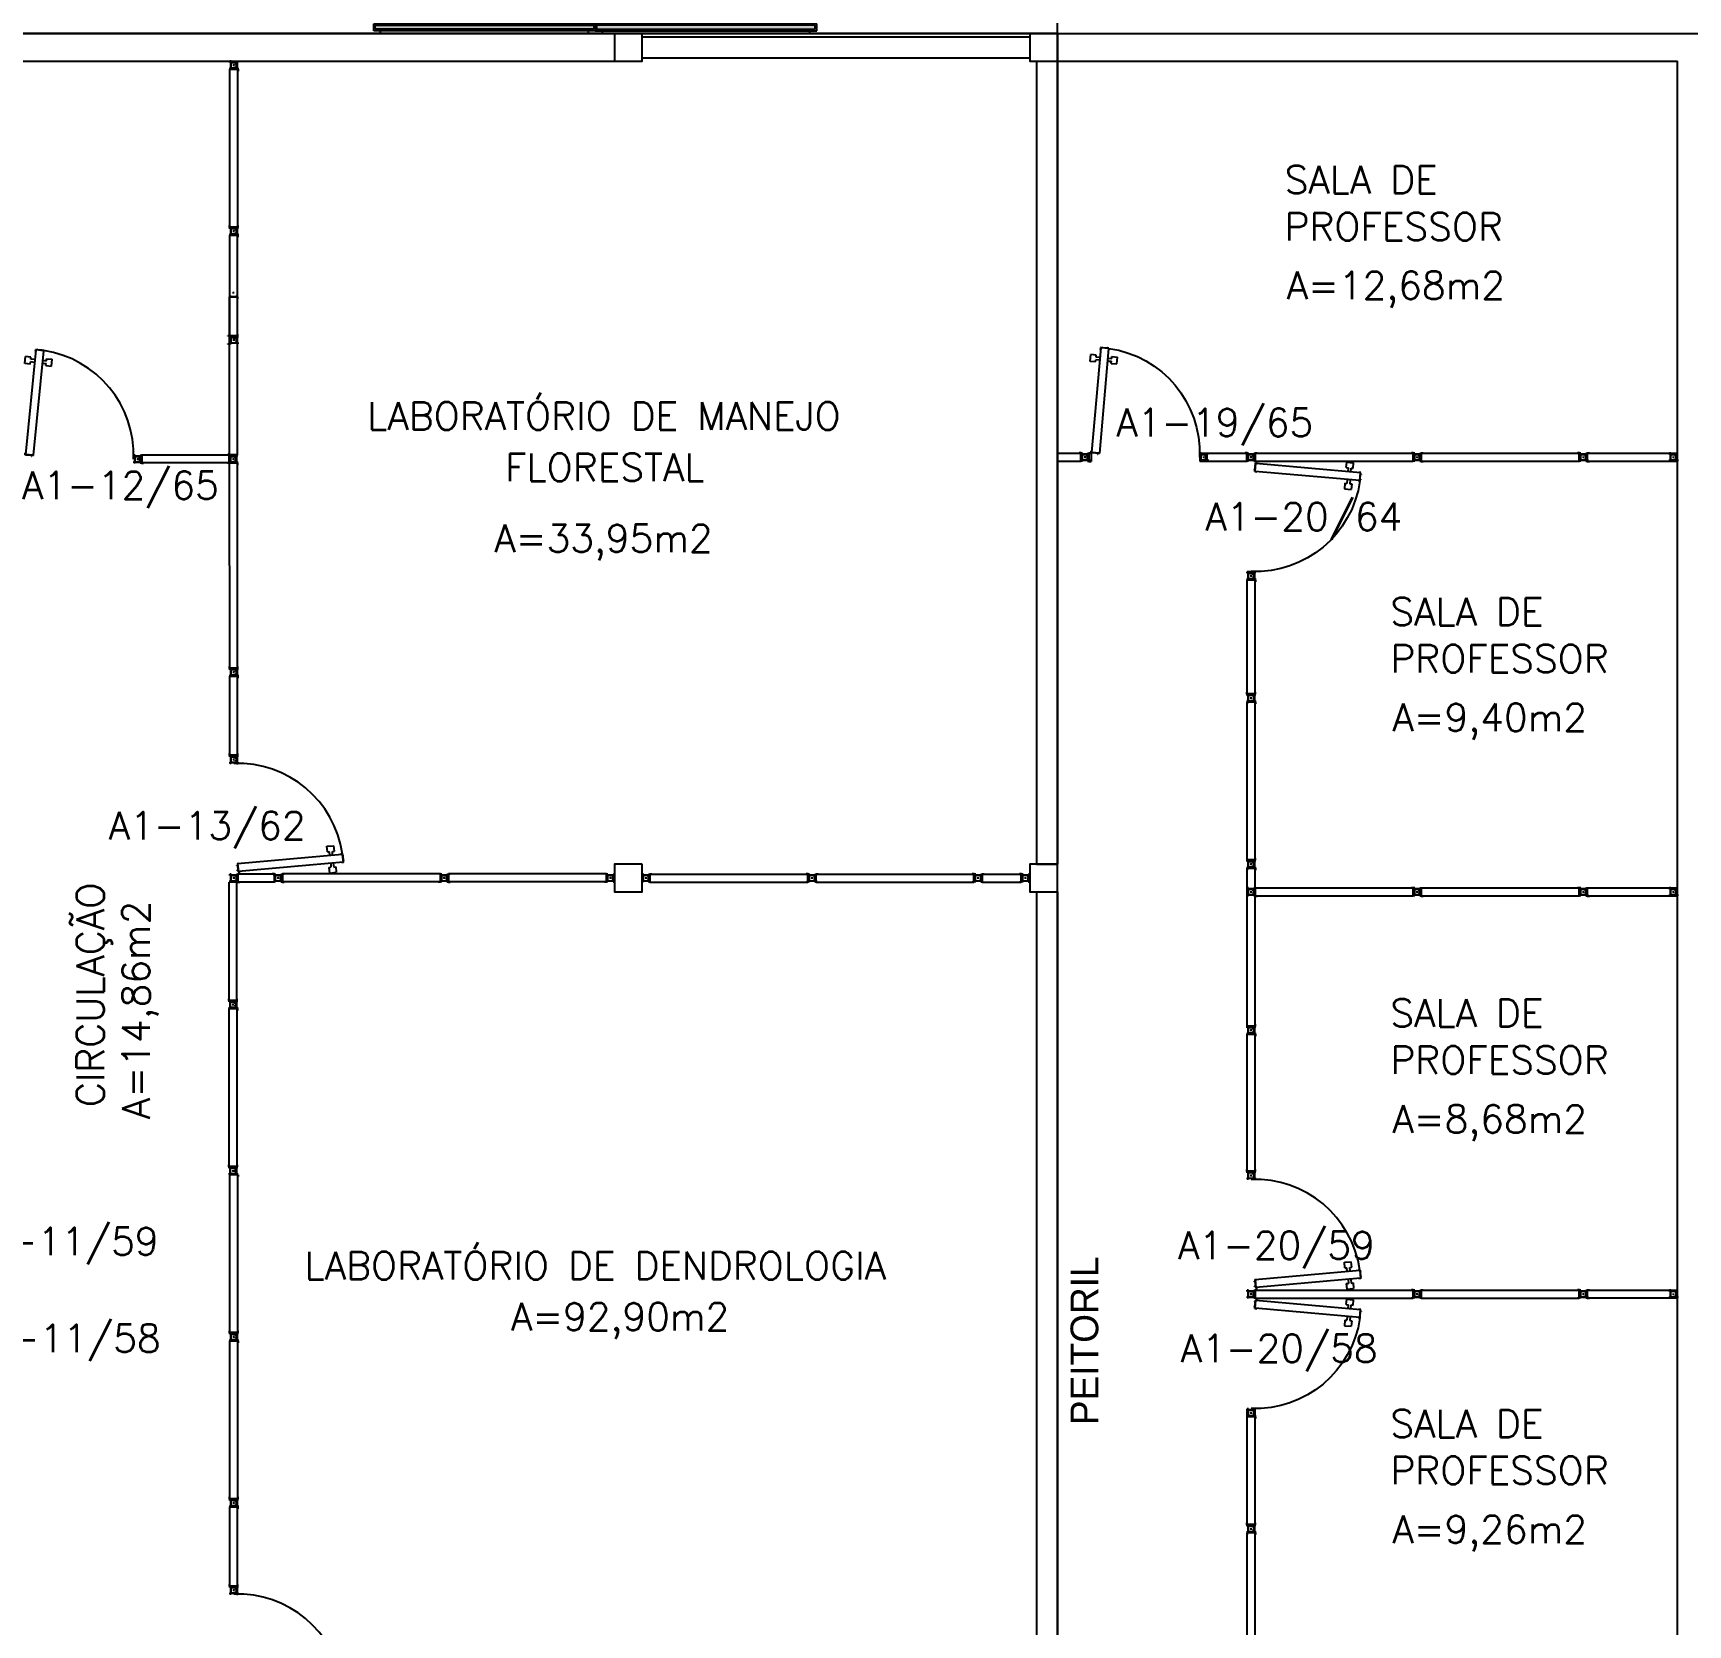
# Model space of a CAD drawing. Header units: centimetres. Extents: x -15 to 273, y 1 to 137.
# Drawn here: x -2.57 to 9.38, y 56.44 to 67.94 of the extents above; entities that cross this region are included whole.
import ezdxf

# ---------------------------------------------------------------- set-up
doc = ezdxf.new("R2010")
doc.units = ezdxf.units.CM
doc.header["$LTSCALE"] = 0.003
doc.header["$MEASUREMENT"] = 0
doc.layers.get('0').update_dxf_attribs({"linetype": 'CONTINUOUS'})
for name, color, linetype in [('ALV', 2, 'CONTINUOUS'), ('ALVENARIA', 2, 'CONTINUOUS'), ('AREA', 2, 'CONTINUOUS'), ('DIV', 2, 'CONTINUOUS'), ('ENDEREÇO NOVO', 2, 'CONTINUOUS'), ('ESTRUT', 2, 'CONTINUOUS'), ('PainelFELTRO', 2, 'CONTINUOUS'), ('PL-Áreas-Depto', 2, 'CONTINUOUS'), ('TEXTO', 2, 'CONTINUOUS')]:
    doc.layers.add(name, color=color, linetype=linetype)
doc.styles.add('UNB-100', font='simplex.shx', dxfattribs={"height": 0.2})

# ---------------------------------------------------------------- blocks, each defined once
blk = doc.blocks.new('MTDIV')
for p, q in [((-0.0285, 0.0185), (-0.0285, 0.0285)), ((-0.0185, 0.0285), (-0.0285, 0.0285)), ((-0.0265, 0.0185), (-0.0285, 0.0185)), ((-0.0265, 0.0235), (-0.0265, 0.0265)), ((-0.0265, 0.0265), (-0.0185, 0.0265)), ((-0.0265, 0.0235), (0.0265, 0.0235)), ((-0.0215, 0.0235), (-0.0265, 0.0235)), ((-0.0265, 0.0185), (-0.0265, 0.0215)), ((-0.0265, 0.0215), (-0.0235, 0.0215)), ((-0.0235, 0.0215), (-0.0235, -0.0215)), ((-0.0215, 0.0235), (-0.0215, 0.0215)), ((-0.0215, 0.0215), (0.0215, 0.0215)), ((-0.0215, 0.0195), (0.0195, 0.0195)), ((-0.0215, 0.0195), (-0.0215, -0.0195)), ((-0.0185, 0.0265), (-0.0185, 0.0285)), ((-0.0049, 0), (0.0049, 0)), ((0, -0.0049), (0, 0.0049)), ((0.0115, 0.0095), (0.0115, 0.0075)), ((0.0195, 0.0095), (0.0115, 0.0095)), ((0.0215, 0.0075), (0.0115, 0.0075)), ((0.0135, 0.0075), (0.0135, 0.0055)), ((0.0215, 0.0055), (0.0135, 0.0055)), ((0.0185, 0.0265), (0.0185, 0.0285)), ((0.0185, 0.0285), (0.0285, 0.0285)), ((0.0185, 0.0265), (0.0265, 0.0265)), ((0.0195, 0.0195), (0.0195, 0.0095)), ((0.0215, 0.0235), (0.0215, 0.0075)), ((0.0215, 0.0235), (0.0265, 0.0235)), ((0.0215, 0.0055), (0.0215, -0.0055)), ((0.0235, 0.0215), (0.0235, -0.0215)), ((0.0265, 0.0215), (0.0235, 0.0215)), ((0.0265, 0.0235), (0.0265, 0.0265)), ((0.0265, 0.0185), (0.0265, 0.0215)), ((0.0265, 0.0185), (0.0285, 0.0185)), ((0.0285, 0.0185), (0.0285, 0.0285)), ((-0.0285, -0.0185), (-0.0285, -0.0285)), ((-0.0285, -0.0185), (-0.0265, -0.0185)), ((-0.0185, -0.0285), (-0.0285, -0.0285)), ((-0.0265, -0.0185), (-0.0265, -0.0215)), ((-0.0265, -0.0215), (-0.0235, -0.0215)), ((0.0265, -0.0235), (-0.0265, -0.0235)), ((-0.0265, -0.0235), (-0.0265, -0.0265)), ((-0.0215, -0.0235), (-0.0265, -0.0235)), ((-0.0185, -0.0265), (-0.0265, -0.0265)), ((-0.0215, -0.0195), (0.0195, -0.0195)), ((-0.0215, -0.0215), (0.0215, -0.0215)), ((-0.0215, -0.0215), (-0.0215, -0.0235)), ((-0.0185, -0.0265), (-0.0185, -0.0285)), ((0.0115, -0.0075), (0.0115, -0.0095)), ((0.0215, -0.0075), (0.0115, -0.0075)), ((0.0195, -0.0095), (0.0115, -0.0095)), ((0.0135, -0.0055), (0.0135, -0.0075)), ((0.0215, -0.0055), (0.0135, -0.0055)), ((0.0185, -0.0265), (0.0185, -0.0285)), ((0.0265, -0.0265), (0.0185, -0.0265)), ((0.0185, -0.0285), (0.0285, -0.0285)), ((0.0195, -0.0095), (0.0195, -0.0195)), ((0.0215, -0.0075), (0.0215, -0.0235)), ((0.0215, -0.0235), (0.0265, -0.0235)), ((0.0265, -0.0215), (0.0235, -0.0215)), ((0.0265, -0.0185), (0.0265, -0.0215)), ((0.0285, -0.0185), (0.0265, -0.0185)), ((0.0265, -0.0235), (0.0265, -0.0265)), ((0.0285, -0.0185), (0.0285, -0.0285))]:
    blk.add_line(p, q)
blk = doc.blocks.new('DIV12')
for p, q in [((-0.005, 0), (0.005, 0)), ((0, -0.005), (0, 0.005)), ((0.024, 0.018), (0.028, 0.018)), ((0.024, 0.018), (0.024, 0.016)), ((0.024, 0.016), (0.028, 0.016)), ((0.028, 0.03), (0.043, 0.03)), ((0.028, 0.018), (0.028, 0.03)), ((0.028, -0.017), (0.028, 0.016)), ((0.03, 0.028), (1.169, 0.028)), ((0.03, -0.029), (0.03, 0.028)), ((0.043, 0.03), (0.043, 0.028)), ((1.157, 0.03), (1.157, 0.028)), ((1.171, 0.03), (1.157, 0.03)), ((1.169, -0.029), (1.169, 0.028)), ((1.171, 0.018), (1.171, 0.03)), ((1.176, 0.018), (1.171, 0.018)), ((1.176, 0.016), (1.171, 0.016)), ((1.171, -0.017), (1.171, 0.016)), ((1.176, 0.018), (1.176, 0.016)), ((1.195, 0), (1.205, 0)), ((1.2, -0.005), (1.2, 0.005)), ((0.024, -0.017), (0.028, -0.017)), ((0.024, -0.017), (0.024, -0.019)), ((0.024, -0.019), (0.028, -0.019)), ((0.028, -0.031), (0.028, -0.019)), ((0.028, -0.031), (0.043, -0.031)), ((0.03, -0.029), (1.169, -0.029)), ((0.043, -0.029), (0.043, -0.031)), ((1.157, -0.029), (1.157, -0.031)), ((1.171, -0.031), (1.157, -0.031)), ((1.176, -0.017), (1.171, -0.017)), ((1.176, -0.019), (1.171, -0.019)), ((1.171, -0.031), (1.171, -0.019)), ((1.176, -0.017), (1.176, -0.019))]:
    blk.add_line(p, q)
blk = doc.blocks.new('PLXD')
at = {"color": 1}
for p, q in [((-0.194, 0.727), (-0.233, 0.723)), ((-0.229, 0.673), (-0.233, 0.723)), ((-0.192, 0.712), (-0.194, 0.727)), ((-0.107, 0.719), (-0.079, 0.722)), ((-0.08, 0.737), (-0.041, 0.74)), ((-0.079, 0.722), (-0.08, 0.737)), ((-0.036, 0.691), (-0.041, 0.74)), ((-0.189, 0.677), (-0.229, 0.673)), ((-0.164, 0.714), (-0.192, 0.712)), ((-0.162, 0.694), (-0.19, 0.692)), ((-0.189, 0.677), (-0.19, 0.692)), ((-0.106, 0.7), (-0.077, 0.702)), ((-0.076, 0.687), (-0.077, 0.702)), ((-0.076, 0.687), (-0.036, 0.691))]:
    blk.add_line(p, q, dxfattribs=at)
at = {"color": 2}
for p, q in [((-0.172, 0.786), (-0.161, 0.787)), ((-0.172, 0.786), (-0.171, 0.772)), ((-0.169, 0.772), (-0.171, 0.772)), ((-0.17, 0.784), (-0.114, 0.789)), ((-0.17, 0.784), (-0.103, 0.028)), ((-0.159, 0.792), (-0.161, 0.792)), ((-0.161, 0.792), (-0.161, 0.787)), ((-0.159, 0.792), (-0.159, 0.787)), ((-0.159, 0.787), (-0.126, 0.79)), ((-0.124, 0.795), (-0.126, 0.795)), ((-0.124, 0.795), (-0.124, 0.79)), ((-0.124, 0.79), (-0.112, 0.791)), ((-0.114, 0.789), (-0.046, 0.033)), ((-0.112, 0.791), (-0.11, 0.777)), ((-0.105, 0.026), (-0.106, 0.04)), ((-0.104, 0.04), (-0.106, 0.04)), ((-0.105, 0.026), (-0.093, 0.027)), ((-0.103, 0.028), (-0.046, 0.033)), ((-0.092, 0.022), (-0.093, 0.027)), ((-0.09, 0.022), (-0.092, 0.022)), ((-0.091, 0.027), (-0.058, 0.03)), ((-0.09, 0.022), (-0.091, 0.027)), ((-0.057, 0.025), (-0.058, 0.03)), ((-0.055, 0.025), (-0.057, 0.025)), ((-0.056, 0.03), (-0.044, 0.031)), ((-0.055, 0.025), (-0.056, 0.03)), ((-0.045, 0.045), (-0.047, 0.045)), ((-0.044, 0.031), (-0.045, 0.045)), ((-0.008, 0), (0.006, 0)), ((0, 0.007), (0, -0.006))]:
    blk.add_line(p, q, dxfattribs=at)
for p, q in [((-0.126, 0.795), (-0.126, 0.79)), ((-0.11, 0.777), (-0.112, 0.777))]:
    blk.add_line(p, q)
at = {"color": 1}
blk.add_arc((-0.064, 0.029), 0.764, 98.125, 182.1419, dxfattribs=at)
blk = doc.blocks.new('PLXE')
at = {"color": 1}
for p, q in [((0.043, 0.69), (0.048, 0.74)), ((0.087, 0.736), (0.048, 0.74)), ((0.086, 0.721), (0.087, 0.736)), ((0.114, 0.718), (0.086, 0.721)), ((0.199, 0.71), (0.2, 0.725)), ((0.2, 0.725), (0.24, 0.721)), ((0.235, 0.671), (0.24, 0.721)), ((0.082, 0.686), (0.043, 0.69)), ((0.082, 0.686), (0.084, 0.701)), ((0.112, 0.698), (0.084, 0.701)), ((0.169, 0.693), (0.197, 0.69)), ((0.171, 0.713), (0.199, 0.71)), ((0.195, 0.675), (0.197, 0.69)), ((0.195, 0.675), (0.235, 0.671))]:
    blk.add_line(p, q, dxfattribs=at)
at = {"color": 2}
for p, q in [((0.121, 0.788), (0.047, 0.032)), ((0.178, 0.782), (0.103, 0.027)), ((0.119, 0.79), (0.118, 0.776)), ((0.118, 0.776), (0.12, 0.776)), ((0.131, 0.789), (0.119, 0.79)), ((0.178, 0.782), (0.121, 0.788)), ((0.131, 0.794), (0.133, 0.794)), ((0.131, 0.794), (0.131, 0.789)), ((0.133, 0.794), (0.133, 0.789)), ((0.166, 0.786), (0.133, 0.789)), ((0.166, 0.791), (0.168, 0.79)), ((0.166, 0.791), (0.166, 0.786)), ((0.168, 0.79), (0.168, 0.785)), ((0.18, 0.784), (0.168, 0.785)), ((0.176, 0.77), (0.178, 0.77)), ((0.18, 0.784), (0.178, 0.77)), ((-0.008, 0), (0.008, 0)), ((0, 0.006), (0, -0.007)), ((0.044, 0.031), (0.046, 0.045)), ((0.056, 0.029), (0.044, 0.031)), ((0.046, 0.045), (0.048, 0.045)), ((0.103, 0.027), (0.047, 0.032)), ((0.056, 0.024), (0.056, 0.029)), ((0.056, 0.024), (0.058, 0.024)), ((0.091, 0.026), (0.058, 0.029)), ((0.058, 0.024), (0.058, 0.029)), ((0.091, 0.021), (0.091, 0.026)), ((0.091, 0.021), (0.093, 0.021)), ((0.105, 0.025), (0.093, 0.026)), ((0.093, 0.021), (0.093, 0.026)), ((0.104, 0.039), (0.106, 0.039)), ((0.105, 0.025), (0.106, 0.039))]:
    blk.add_line(p, q, dxfattribs=at)
at = {"color": 1}
blk.add_arc((0.065, 0.028), 0.764, 357.9063, 81.358, dxfattribs=at)
blk = doc.blocks.new('PainelFELTRO')
at = {"layer": 'PainelFELTRO'}
blk.add_hatch(color=256, dxfattribs=at).paths.add_polyline_path([(0.01, 0.06), (0.01, 0.03), (1.59, 0.03), (1.59, 0.06)])
for p, q in [((1.6, 0.07), (0, 0.07)), ((0, 0.07), (0, 0.02)), ((0, 0.02), (1.6, 0.02)), ((1.59, 0.06), (0.01, 0.06)), ((0.01, 0.06), (0.01, 0.03)), ((0.01, 0.03), (1.59, 0.03)), ((1.59, 0.03), (1.59, 0.06)), ((1.6, 0.02), (1.6, 0.07))]:
    blk.add_line(p, q, dxfattribs=at)
at = {"layer": 'PainelFELTRO', "color": 1}
for p, q in [((0, 0), (1.6, 0)), ((0.05, 0.02), (0.05, 0)), ((1.55, 0), (1.55, 0.02))]:
    blk.add_line(p, q, dxfattribs=at)

msp = doc.modelspace()

# ---------------------------------------------------------------- linework, layer by layer
at = {"color": 2}
for p, q in [((-1.156, 64.833), (-1.156, 64.82)), ((-1.156, 64.82), (-1.154, 64.82)), ((-1.144, 64.835), (-1.154, 64.835)), ((-1.152, 63.353), (-1.154, 64.833)), ((-1.097, 64.833), (-1.154, 64.833)), ((-1.144, 64.84), (-1.144, 64.835)), ((-1.144, 64.84), (-1.142, 64.84)), ((-1.142, 64.84), (-1.142, 64.835)), ((-1.109, 64.835), (-1.142, 64.835)), ((-1.12, 64.863), (-1.131, 64.863)), ((-1.126, 64.858), (-1.126, 64.868)), ((-1.109, 64.84), (-1.109, 64.835)), ((-1.109, 64.84), (-1.107, 64.84)), ((-1.107, 64.84), (-1.107, 64.835)), ((-1.095, 64.835), (-1.107, 64.835)), ((-1.095, 63.353), (-1.097, 64.833)), ((-1.097, 64.82), (-1.095, 64.82)), ((-1.095, 64.835), (-1.095, 64.82)), ((-1.154, 63.365), (-1.152, 63.365)), ((-1.154, 63.351), (-1.154, 63.365)), ((-1.095, 63.365), (-1.093, 63.365)), ((-1.093, 63.351), (-1.093, 63.365)), ((-1.142, 63.351), (-1.154, 63.351)), ((-1.095, 63.353), (-1.152, 63.353)), ((-1.142, 63.346), (-1.142, 63.351)), ((-1.142, 63.346), (-1.14, 63.346)), ((-1.14, 63.346), (-1.14, 63.351)), ((-1.107, 63.351), (-1.14, 63.351)), ((-1.118, 63.323), (-1.128, 63.323)), ((-1.123, 63.317), (-1.123, 63.328)), ((-1.107, 63.346), (-1.107, 63.351)), ((-1.107, 63.346), (-1.105, 63.346)), ((-1.105, 63.346), (-1.105, 63.351)), ((-1.093, 63.351), (-1.105, 63.351))]:
    msp.add_line(p, q, dxfattribs=at)
at = {"layer": 'ALV'}
for p, q in [((4.827, 67.937), (10.826, 67.937)), ((4.827, 67.937), (4.827, 67.737)), ((4.677, 67.737), (4.677, 61.937)), ((4.827, 67.737), (4.827, 61.937)), ((4.827, 67.737), (9.307, 67.737)), ((4.677, 61.737), (4.677, 55.928)), ((4.827, 61.737), (4.827, 55.928))]:
    msp.add_line(p, q, dxfattribs=at)
at = {"layer": 'ALVENARIA'}
for p, q in [((-7.173, 67.937), (1.627, 67.937)), ((1.827, 67.912), (4.627, 67.912)), ((-7.173, 67.737), (1.627, 67.737)), ((1.827, 67.762), (4.627, 67.762))]:
    msp.add_line(p, q, dxfattribs=at)
at = {"layer": 'DIV'}
for p, q in [((-1.154, 66.479), (-1.154, 66.465)), ((-1.142, 66.479), (-1.154, 66.479)), ((-1.152, 65.753), (-1.152, 66.477)), ((-1.095, 66.477), (-1.152, 66.477)), ((-1.142, 66.484), (-1.142, 66.479)), ((-1.142, 66.484), (-1.14, 66.484)), ((-1.14, 66.484), (-1.14, 66.479)), ((-1.107, 66.479), (-1.14, 66.479)), ((-1.118, 66.508), (-1.128, 66.508)), ((-1.123, 66.502), (-1.123, 66.513)), ((-1.107, 66.484), (-1.107, 66.479)), ((-1.107, 66.484), (-1.105, 66.484)), ((-1.105, 66.484), (-1.105, 66.479)), ((-1.093, 66.479), (-1.105, 66.479)), ((-1.095, 65.753), (-1.095, 66.477)), ((-1.093, 66.479), (-1.093, 66.465)), ((-1.154, 66.465), (-1.152, 66.465)), ((-1.095, 66.465), (-1.093, 66.465)), ((-1.166, 65.751), (-1.166, 65.753)), ((-1.152, 65.753), (-1.166, 65.753)), ((-1.154, 65.765), (-1.152, 65.765)), ((-1.154, 65.751), (-1.154, 65.765)), ((-1.142, 65.751), (-1.154, 65.751)), ((-1.154, 65.751), (-1.154, 65.694)), ((-1.095, 65.753), (-1.152, 65.753)), ((-1.152, 65.753), (-1.152, 65.741)), ((-1.142, 65.746), (-1.142, 65.751)), ((-1.14, 65.746), (-1.14, 65.751)), ((-1.107, 65.751), (-1.14, 65.751)), ((-1.107, 65.746), (-1.107, 65.751)), ((-1.105, 65.746), (-1.105, 65.751)), ((-1.093, 65.751), (-1.105, 65.751)), ((-1.095, 65.765), (-1.093, 65.765)), ((-1.093, 65.751), (-1.093, 65.765)), ((-1.166, 65.692), (-1.166, 65.694)), ((-1.152, 65.692), (-1.166, 65.692)), ((-1.147, 65.741), (-1.152, 65.741)), ((-1.152, 65.739), (-1.152, 65.706)), ((-1.147, 65.739), (-1.152, 65.739)), ((-1.147, 65.706), (-1.152, 65.706)), ((-1.152, 65.704), (-1.152, 65.692)), ((-1.147, 65.704), (-1.152, 65.704)), ((-1.147, 65.739), (-1.147, 65.741)), ((-1.147, 65.704), (-1.147, 65.706)), ((-1.142, 65.746), (-1.14, 65.746)), ((-1.118, 65.723), (-1.128, 65.723)), ((-1.118, 65.723), (-1.128, 65.723)), ((-1.123, 65.723), (-1.123, 65.738)), ((-1.123, 65.717), (-1.123, 65.728)), ((-1.123, 65.728), (-1.123, 65.717)), ((-1.107, 65.746), (-1.105, 65.746)), ((-1.812, 64.863), (-1.822, 64.863)), ((-1.817, 64.868), (-1.817, 64.858)), ((-1.794, 64.882), (-1.789, 64.882)), ((-1.794, 64.88), (-1.794, 64.882)), ((-1.794, 64.88), (-1.789, 64.88)), ((-1.794, 64.847), (-1.789, 64.847)), ((-1.794, 64.845), (-1.794, 64.847)), ((-1.794, 64.845), (-1.789, 64.845)), ((-1.789, 64.894), (-1.775, 64.894)), ((-1.789, 64.894), (-1.789, 64.882)), ((-1.789, 64.88), (-1.789, 64.847)), ((-1.789, 64.845), (-1.789, 64.833)), ((-1.789, 64.833), (-1.775, 64.833)), ((-1.156, 64.892), (-1.787, 64.892)), ((-1.787, 64.892), (-1.787, 64.835)), ((-1.156, 64.835), (-1.787, 64.835)), ((-1.775, 64.892), (-1.775, 64.894)), ((-1.775, 64.833), (-1.775, 64.835)), ((-1.156, 64.894), (-1.168, 64.894)), ((-1.168, 64.894), (-1.168, 64.892)), ((-1.168, 64.894), (-1.168, 64.892)), ((-1.156, 64.894), (-1.168, 64.894)), ((-1.168, 64.835), (-1.168, 64.833)), ((-1.168, 64.835), (-1.168, 64.833)), ((-1.156, 64.833), (-1.168, 64.833)), ((-1.156, 64.833), (-1.168, 64.833)), ((-1.156, 64.835), (-1.156, 64.892)), ((-1.156, 64.835), (-1.156, 64.892)), ((-1.154, 64.882), (-1.154, 64.892)), ((-1.154, 64.882), (-1.154, 64.892)), ((-1.149, 64.882), (-1.154, 64.882)), ((-1.149, 64.882), (-1.154, 64.882)), ((-1.154, 64.847), (-1.154, 64.88)), ((-1.149, 64.88), (-1.154, 64.88)), ((-1.149, 64.88), (-1.154, 64.88)), ((-1.154, 64.847), (-1.154, 64.88)), ((-1.149, 64.847), (-1.154, 64.847)), ((-1.149, 64.847), (-1.154, 64.847)), ((-1.154, 64.835), (-1.154, 64.845)), ((-1.149, 64.845), (-1.154, 64.845)), ((-1.149, 64.845), (-1.154, 64.845)), ((-1.154, 64.835), (-1.154, 64.845)), ((-1.149, 64.882), (-1.149, 64.88)), ((-1.149, 64.882), (-1.149, 64.88)), ((-1.149, 64.847), (-1.149, 64.845)), ((-1.149, 64.847), (-1.149, 64.845)), ((4.827, 64.905), (4.996, 64.905)), ((4.827, 64.848), (4.996, 64.848)), ((4.984, 64.907), (4.984, 64.905)), ((4.998, 64.907), (4.984, 64.907)), ((4.984, 64.848), (4.984, 64.846)), ((4.998, 64.846), (4.984, 64.846)), ((4.996, 64.848), (4.996, 64.905)), ((4.998, 64.895), (4.998, 64.907)), ((5.003, 64.895), (4.998, 64.895)), ((5.003, 64.893), (4.998, 64.893)), ((4.998, 64.86), (4.998, 64.893)), ((5.003, 64.86), (4.998, 64.86)), ((5.003, 64.858), (4.998, 64.858)), ((4.998, 64.846), (4.998, 64.858)), ((5.003, 64.895), (5.003, 64.893)), ((5.003, 64.86), (5.003, 64.858)), ((5.022, 64.877), (5.032, 64.877)), ((5.022, 64.877), (5.032, 64.877)), ((5.027, 64.871), (5.027, 64.882)), ((5.027, 64.871), (5.027, 64.882)), ((5.05, 64.895), (5.055, 64.895)), ((5.05, 64.895), (5.05, 64.893)), ((5.05, 64.893), (5.055, 64.893)), ((5.05, 64.86), (5.055, 64.86)), ((5.05, 64.86), (5.05, 64.858)), ((5.05, 64.858), (5.055, 64.858)), ((5.055, 64.907), (5.07, 64.907)), ((5.055, 64.895), (5.055, 64.907)), ((5.055, 64.86), (5.055, 64.893)), ((5.055, 64.846), (5.055, 64.858)), ((5.055, 64.846), (5.07, 64.846)), ((5.057, 64.848), (5.057, 64.905)), ((5.07, 64.907), (5.07, 64.846)), ((5.856, 64.905), (6.196, 64.905)), ((5.856, 64.848), (6.196, 64.848)), ((6.184, 64.907), (6.184, 64.905)), ((6.198, 64.907), (6.184, 64.907)), ((6.184, 64.848), (6.184, 64.846)), ((6.198, 64.846), (6.184, 64.846)), ((6.196, 64.848), (6.196, 64.905)), ((6.198, 64.895), (6.198, 64.907)), ((6.203, 64.895), (6.198, 64.895)), ((6.203, 64.893), (6.198, 64.893)), ((6.198, 64.86), (6.198, 64.893)), ((6.203, 64.86), (6.198, 64.86)), ((6.203, 64.858), (6.198, 64.858)), ((6.198, 64.846), (6.198, 64.858)), ((6.203, 64.895), (6.203, 64.893)), ((6.203, 64.86), (6.203, 64.858)), ((6.222, 64.877), (6.232, 64.877)), ((6.227, 64.871), (6.227, 64.882)), ((8.622, 64.877), (8.632, 64.877)), ((8.627, 64.871), (8.627, 64.882)), ((8.65, 64.895), (8.655, 64.895)), ((8.65, 64.895), (8.65, 64.893)), ((8.65, 64.893), (8.655, 64.893)), ((8.65, 64.86), (8.655, 64.86)), ((8.65, 64.86), (8.65, 64.858)), ((8.65, 64.858), (8.655, 64.858)), ((8.655, 64.907), (8.67, 64.907)), ((8.655, 64.895), (8.655, 64.907)), ((8.655, 64.86), (8.655, 64.893)), ((8.655, 64.846), (8.655, 64.858)), ((8.655, 64.846), (8.67, 64.846)), ((8.657, 64.905), (9.307, 64.905)), ((8.657, 64.848), (8.657, 64.905)), ((8.657, 64.848), (9.307, 64.848)), ((8.67, 64.907), (8.67, 64.905)), ((8.67, 64.848), (8.67, 64.846)), ((6.208, 63.991), (6.196, 63.991)), ((6.196, 63.991), (6.196, 63.976)), ((6.196, 63.976), (6.198, 63.976)), ((6.255, 63.989), (6.198, 63.989)), ((6.198, 63.167), (6.198, 63.989)), ((6.208, 63.996), (6.21, 63.996)), ((6.208, 63.996), (6.208, 63.991)), ((6.21, 63.996), (6.21, 63.991)), ((6.243, 63.991), (6.21, 63.991)), ((6.232, 64.019), (6.222, 64.019)), ((6.232, 64.019), (6.222, 64.019)), ((6.227, 64.014), (6.227, 64.024)), ((6.227, 64.014), (6.227, 64.024)), ((6.243, 63.996), (6.245, 63.996)), ((6.243, 63.996), (6.243, 63.991)), ((6.245, 63.996), (6.245, 63.991)), ((6.257, 63.991), (6.245, 63.991)), ((6.255, 63.167), (6.255, 63.989)), ((6.255, 63.976), (6.257, 63.976)), ((6.257, 63.991), (6.257, 63.976)), ((-1.154, 63.28), (-1.152, 63.28)), ((-1.095, 63.28), (-1.093, 63.28)), ((6.196, 63.179), (6.198, 63.179)), ((6.196, 63.165), (6.196, 63.179)), ((6.208, 63.165), (6.196, 63.165)), ((6.255, 63.167), (6.198, 63.167)), ((6.208, 63.16), (6.208, 63.165)), ((6.208, 63.16), (6.21, 63.16)), ((6.21, 63.16), (6.21, 63.165)), ((6.243, 63.165), (6.21, 63.165)), ((6.232, 63.137), (6.222, 63.137)), ((6.227, 63.131), (6.227, 63.142)), ((6.243, 63.16), (6.243, 63.165)), ((6.243, 63.16), (6.245, 63.16)), ((6.245, 63.16), (6.245, 63.165)), ((6.257, 63.165), (6.245, 63.165)), ((6.255, 63.179), (6.257, 63.179)), ((6.257, 63.165), (6.257, 63.179)), ((-1.154, 62.735), (-1.152, 62.735)), ((-1.154, 62.721), (-1.154, 62.735)), ((-1.142, 62.721), (-1.154, 62.721)), ((-1.095, 62.723), (-1.152, 62.723)), ((-1.142, 62.716), (-1.142, 62.721)), ((-1.142, 62.716), (-1.14, 62.716)), ((-1.14, 62.716), (-1.14, 62.721)), ((-1.107, 62.721), (-1.14, 62.721)), ((-1.118, 62.693), (-1.128, 62.693)), ((-1.123, 62.687), (-1.123, 62.698)), ((-1.107, 62.716), (-1.107, 62.721)), ((-1.107, 62.716), (-1.105, 62.716)), ((-1.105, 62.716), (-1.105, 62.721)), ((-1.093, 62.721), (-1.105, 62.721)), ((-1.095, 62.735), (-1.093, 62.735)), ((-1.093, 62.721), (-1.093, 62.735)), ((6.232, 61.937), (6.222, 61.937)), ((6.227, 61.931), (6.227, 61.942)), ((-1.157, 60.953), (-1.157, 61.808)), ((-1.057, 61.808), (-1.157, 61.808)), ((-1.118, 61.837), (-1.128, 61.837)), ((-1.123, 61.842), (-1.123, 61.831)), ((-1.1, 61.855), (-1.095, 61.855)), ((-1.1, 61.853), (-1.1, 61.855)), ((-1.1, 61.853), (-1.095, 61.853)), ((-1.1, 61.82), (-1.095, 61.82)), ((-1.1, 61.818), (-1.1, 61.82)), ((-1.1, 61.818), (-1.095, 61.818)), ((-1.1, 60.953), (-1.1, 61.808)), ((-1.095, 61.867), (-1.08, 61.867)), ((-1.095, 61.867), (-1.095, 61.855)), ((-1.095, 61.853), (-1.095, 61.82)), ((-1.095, 61.818), (-1.095, 61.806)), ((-1.095, 61.806), (-1.08, 61.806)), ((-0.832, 61.865), (-1.093, 61.865)), ((-1.093, 61.865), (-1.093, 61.808)), ((-0.832, 61.808), (-1.093, 61.808)), ((-1.08, 61.865), (-1.08, 61.867)), ((-1.08, 61.806), (-1.08, 61.808)), ((-0.845, 61.865), (-0.845, 61.867)), ((-0.83, 61.867), (-0.845, 61.867)), ((-0.845, 61.806), (-0.845, 61.808)), ((-0.83, 61.806), (-0.845, 61.806)), ((-0.832, 61.865), (-0.832, 61.808)), ((-0.83, 61.867), (-0.83, 61.855)), ((-0.825, 61.855), (-0.83, 61.855)), ((-0.83, 61.853), (-0.83, 61.82)), ((-0.825, 61.853), (-0.83, 61.853)), ((-0.825, 61.82), (-0.83, 61.82)), ((-0.83, 61.818), (-0.83, 61.806)), ((-0.825, 61.818), (-0.83, 61.818)), ((-0.825, 61.853), (-0.825, 61.855)), ((-0.825, 61.818), (-0.825, 61.82)), ((-0.797, 61.837), (-0.807, 61.837)), ((-0.802, 61.842), (-0.802, 61.831)), ((4.25, 61.837), (4.26, 61.837)), ((4.255, 61.831), (4.255, 61.842)), ((4.279, 61.855), (4.284, 61.855)), ((4.279, 61.855), (4.279, 61.853)), ((4.279, 61.853), (4.284, 61.853)), ((4.279, 61.82), (4.284, 61.82)), ((4.279, 61.82), (4.279, 61.818)), ((4.279, 61.818), (4.284, 61.818)), ((4.284, 61.867), (4.298, 61.867)), ((4.284, 61.855), (4.284, 61.867)), ((4.284, 61.82), (4.284, 61.853)), ((4.284, 61.806), (4.284, 61.818)), ((4.284, 61.806), (4.298, 61.806)), ((4.286, 61.865), (4.566, 61.865)), ((4.286, 61.808), (4.286, 61.865)), ((4.286, 61.808), (4.566, 61.808)), ((4.298, 61.867), (4.298, 61.865)), ((4.298, 61.808), (4.298, 61.806)), ((4.554, 61.867), (4.554, 61.865)), ((4.568, 61.867), (4.554, 61.867)), ((4.554, 61.808), (4.554, 61.806)), ((4.568, 61.806), (4.554, 61.806)), ((4.566, 61.808), (4.566, 61.865)), ((4.568, 61.855), (4.568, 61.867)), ((4.573, 61.855), (4.568, 61.855)), ((4.573, 61.853), (4.568, 61.853)), ((4.568, 61.82), (4.568, 61.853)), ((4.573, 61.82), (4.568, 61.82)), ((4.573, 61.818), (4.568, 61.818)), ((4.568, 61.806), (4.568, 61.818)), ((4.573, 61.855), (4.573, 61.853)), ((4.573, 61.82), (4.573, 61.818)), ((4.592, 61.837), (4.602, 61.837)), ((4.597, 61.831), (4.597, 61.842)), ((6.208, 61.908), (6.196, 61.908)), ((6.196, 61.908), (6.196, 61.894)), ((6.196, 61.894), (6.198, 61.894)), ((6.255, 61.906), (6.198, 61.906)), ((6.208, 61.913), (6.21, 61.913)), ((6.208, 61.913), (6.208, 61.908)), ((6.21, 61.913), (6.21, 61.908)), ((6.243, 61.908), (6.21, 61.908)), ((6.243, 61.913), (6.245, 61.913)), ((6.243, 61.913), (6.243, 61.908)), ((6.245, 61.913), (6.245, 61.908)), ((6.257, 61.908), (6.245, 61.908)), ((6.255, 61.894), (6.257, 61.894)), ((6.257, 61.908), (6.257, 61.894)), ((8.622, 61.737), (8.632, 61.737)), ((8.627, 61.731), (8.627, 61.742)), ((8.65, 61.755), (8.655, 61.755)), ((8.65, 61.755), (8.65, 61.753)), ((8.65, 61.753), (8.655, 61.753)), ((8.65, 61.72), (8.655, 61.72)), ((8.65, 61.72), (8.65, 61.718)), ((8.65, 61.718), (8.655, 61.718)), ((8.655, 61.767), (8.67, 61.767)), ((8.655, 61.755), (8.655, 61.767)), ((8.655, 61.72), (8.655, 61.753)), ((8.655, 61.706), (8.655, 61.718)), ((8.655, 61.706), (8.67, 61.706)), ((8.657, 61.765), (9.307, 61.765)), ((8.657, 61.708), (8.657, 61.765)), ((8.657, 61.708), (9.307, 61.708)), ((8.67, 61.767), (8.67, 61.765)), ((8.67, 61.708), (8.67, 61.706)), ((-1.159, 60.965), (-1.157, 60.965)), ((-1.159, 60.951), (-1.159, 60.965)), ((-1.147, 60.951), (-1.159, 60.951)), ((-1.1, 60.953), (-1.157, 60.953)), ((-1.147, 60.946), (-1.147, 60.951)), ((-1.147, 60.946), (-1.145, 60.946)), ((-1.145, 60.946), (-1.145, 60.951)), ((-1.112, 60.951), (-1.145, 60.951)), ((-1.123, 60.923), (-1.133, 60.923)), ((-1.128, 60.917), (-1.128, 60.928)), ((-1.112, 60.946), (-1.112, 60.951)), ((-1.112, 60.946), (-1.11, 60.946)), ((-1.11, 60.946), (-1.11, 60.951)), ((-1.098, 60.951), (-1.11, 60.951)), ((-1.1, 60.965), (-1.098, 60.965)), ((-1.098, 60.951), (-1.098, 60.965)), ((6.232, 60.737), (6.222, 60.737)), ((6.227, 60.731), (6.227, 60.742)), ((6.196, 60.708), (6.196, 60.694)), ((6.208, 60.708), (6.196, 60.708)), ((6.196, 60.694), (6.198, 60.694)), ((6.198, 59.72), (6.198, 60.706)), ((6.255, 60.706), (6.198, 60.706)), ((6.208, 60.713), (6.208, 60.708)), ((6.208, 60.713), (6.21, 60.713)), ((6.21, 60.713), (6.21, 60.708)), ((6.243, 60.708), (6.21, 60.708)), ((6.243, 60.713), (6.243, 60.708)), ((6.243, 60.713), (6.245, 60.713)), ((6.245, 60.713), (6.245, 60.708)), ((6.257, 60.708), (6.245, 60.708)), ((6.255, 59.72), (6.255, 60.706)), ((6.255, 60.694), (6.257, 60.694)), ((6.257, 60.708), (6.257, 60.694)), ((6.196, 59.732), (6.198, 59.732)), ((6.196, 59.718), (6.196, 59.732)), ((6.208, 59.718), (6.196, 59.718)), ((6.255, 59.72), (6.198, 59.72)), ((6.198, 59.708), (6.198, 59.718)), ((6.208, 59.718), (6.198, 59.718)), ((6.2, 59.708), (6.198, 59.708)), ((6.198, 59.671), (6.198, 59.661)), ((6.198, 59.671), (6.2, 59.671)), ((6.208, 59.661), (6.198, 59.661)), ((6.2, 59.713), (6.2, 59.716)), ((6.2, 59.716), (6.208, 59.716)), ((6.2, 59.713), (6.253, 59.713)), ((6.205, 59.713), (6.2, 59.713)), ((6.2, 59.708), (6.2, 59.711)), ((6.2, 59.711), (6.203, 59.711)), ((6.2, 59.671), (6.2, 59.668)), ((6.2, 59.668), (6.203, 59.668)), ((6.253, 59.666), (6.2, 59.666)), ((6.2, 59.666), (6.2, 59.663)), ((6.205, 59.666), (6.2, 59.666)), ((6.208, 59.663), (6.2, 59.663)), ((6.203, 59.711), (6.203, 59.668)), ((6.205, 59.713), (6.205, 59.711)), ((6.205, 59.711), (6.248, 59.711)), ((6.205, 59.709), (6.246, 59.709)), ((6.205, 59.709), (6.205, 59.67)), ((6.205, 59.67), (6.246, 59.67)), ((6.205, 59.668), (6.248, 59.668)), ((6.205, 59.668), (6.205, 59.666)), ((6.208, 59.713), (6.208, 59.718)), ((6.208, 59.716), (6.208, 59.718)), ((6.208, 59.713), (6.21, 59.713)), ((6.208, 59.663), (6.208, 59.661)), ((6.21, 59.713), (6.21, 59.718)), ((6.243, 59.718), (6.21, 59.718)), ((6.232, 59.689), (6.222, 59.689)), ((6.232, 59.689), (6.222, 59.689)), ((6.232, 59.689), (6.222, 59.689)), ((6.222, 59.689), (6.232, 59.689)), ((6.227, 59.684), (6.227, 59.694)), ((6.227, 59.684), (6.227, 59.694)), ((6.227, 59.684), (6.227, 59.694)), ((6.227, 59.684), (6.227, 59.694)), ((6.238, 59.699), (6.238, 59.697)), ((6.246, 59.699), (6.238, 59.699)), ((6.248, 59.697), (6.238, 59.697)), ((6.238, 59.682), (6.238, 59.68)), ((6.248, 59.682), (6.238, 59.682)), ((6.246, 59.68), (6.238, 59.68)), ((6.24, 59.697), (6.24, 59.695)), ((6.248, 59.695), (6.24, 59.695)), ((6.24, 59.684), (6.24, 59.682)), ((6.248, 59.684), (6.24, 59.684)), ((6.243, 59.713), (6.243, 59.718)), ((6.243, 59.713), (6.245, 59.713)), ((6.245, 59.713), (6.245, 59.718)), ((6.257, 59.718), (6.245, 59.718)), ((6.245, 59.716), (6.245, 59.718)), ((6.245, 59.718), (6.255, 59.718)), ((6.245, 59.716), (6.253, 59.716)), ((6.245, 59.663), (6.245, 59.661)), ((6.253, 59.663), (6.245, 59.663)), ((6.245, 59.661), (6.255, 59.661)), ((6.246, 59.709), (6.246, 59.699)), ((6.246, 59.68), (6.246, 59.67)), ((6.248, 59.713), (6.248, 59.697)), ((6.248, 59.713), (6.253, 59.713)), ((6.248, 59.695), (6.248, 59.684)), ((6.248, 59.682), (6.248, 59.666)), ((6.248, 59.666), (6.253, 59.666)), ((6.25, 59.711), (6.25, 59.668)), ((6.253, 59.711), (6.25, 59.711)), ((6.253, 59.668), (6.25, 59.668)), ((6.253, 59.713), (6.253, 59.716)), ((6.253, 59.708), (6.253, 59.711)), ((6.253, 59.708), (6.255, 59.708)), ((6.253, 59.671), (6.253, 59.668)), ((6.255, 59.671), (6.253, 59.671)), ((6.253, 59.666), (6.253, 59.663)), ((6.255, 59.732), (6.257, 59.732)), ((6.255, 59.708), (6.255, 59.718)), ((6.255, 59.671), (6.255, 59.661)), ((6.257, 59.718), (6.257, 59.732)), ((8.622, 58.832), (8.632, 58.832)), ((8.627, 58.827), (8.627, 58.837)), ((8.65, 58.851), (8.655, 58.851)), ((8.65, 58.851), (8.65, 58.849)), ((8.65, 58.849), (8.655, 58.849)), ((8.655, 58.863), (8.67, 58.863)), ((8.655, 58.851), (8.655, 58.863)), ((8.655, 58.816), (8.655, 58.849)), ((8.657, 58.861), (9.307, 58.861)), ((8.657, 58.804), (8.657, 58.861)), ((8.67, 58.863), (8.67, 58.861)), ((8.65, 58.816), (8.655, 58.816)), ((8.65, 58.816), (8.65, 58.814)), ((8.65, 58.814), (8.655, 58.814)), ((8.655, 58.802), (8.655, 58.814)), ((8.655, 58.802), (8.67, 58.802)), ((8.657, 58.804), (9.307, 58.804)), ((8.67, 58.804), (8.67, 58.802)), ((6.198, 57.167), (6.198, 58.003)), ((6.255, 57.167), (6.255, 58.003)), ((6.196, 57.946), (6.196, 57.932)), ((6.208, 57.946), (6.196, 57.946)), ((6.196, 57.932), (6.198, 57.932)), ((6.255, 57.944), (6.198, 57.944)), ((6.208, 57.951), (6.208, 57.946)), ((6.208, 57.951), (6.21, 57.951)), ((6.21, 57.951), (6.21, 57.946)), ((6.243, 57.946), (6.21, 57.946)), ((6.243, 57.951), (6.243, 57.946)), ((6.243, 57.951), (6.245, 57.951)), ((6.245, 57.951), (6.245, 57.946)), ((6.257, 57.946), (6.245, 57.946)), ((6.255, 57.932), (6.257, 57.932)), ((6.257, 57.946), (6.257, 57.932)), ((-1.142, 57.294), (-1.154, 57.294)), ((-1.154, 57.294), (-1.154, 57.28)), ((-1.154, 57.28), (-1.152, 57.28)), ((-1.095, 57.292), (-1.152, 57.292)), ((-1.152, 56.723), (-1.152, 57.292)), ((-1.142, 57.299), (-1.14, 57.299)), ((-1.142, 57.299), (-1.142, 57.294)), ((-1.14, 57.299), (-1.14, 57.294)), ((-1.107, 57.294), (-1.14, 57.294)), ((-1.118, 57.323), (-1.128, 57.323)), ((-1.123, 57.317), (-1.123, 57.328)), ((-1.107, 57.299), (-1.105, 57.299)), ((-1.107, 57.299), (-1.107, 57.294)), ((-1.105, 57.299), (-1.105, 57.294)), ((-1.093, 57.294), (-1.105, 57.294)), ((-1.095, 56.723), (-1.095, 57.292)), ((-1.095, 57.28), (-1.093, 57.28)), ((-1.093, 57.294), (-1.093, 57.28)), ((6.196, 57.179), (6.198, 57.179)), ((6.196, 57.165), (6.196, 57.179)), ((6.208, 57.165), (6.196, 57.165)), ((6.255, 57.167), (6.198, 57.167)), ((6.208, 57.16), (6.208, 57.165)), ((6.208, 57.16), (6.21, 57.16)), ((6.21, 57.16), (6.21, 57.165)), ((6.243, 57.165), (6.21, 57.165)), ((6.243, 57.16), (6.243, 57.165)), ((6.243, 57.16), (6.245, 57.16)), ((6.245, 57.16), (6.245, 57.165)), ((6.257, 57.165), (6.245, 57.165)), ((6.255, 57.179), (6.257, 57.179)), ((6.257, 57.165), (6.257, 57.179)), ((6.208, 57.108), (6.196, 57.108)), ((6.196, 57.108), (6.196, 57.094)), ((6.196, 57.094), (6.198, 57.094)), ((6.255, 57.106), (6.198, 57.106)), ((6.208, 57.113), (6.21, 57.113)), ((6.208, 57.113), (6.208, 57.108)), ((6.21, 57.113), (6.21, 57.108)), ((6.243, 57.108), (6.21, 57.108)), ((6.232, 57.137), (6.222, 57.137)), ((6.232, 57.137), (6.222, 57.137)), ((6.227, 57.131), (6.227, 57.142)), ((6.227, 57.131), (6.227, 57.142)), ((6.243, 57.113), (6.245, 57.113)), ((6.243, 57.113), (6.243, 57.108)), ((6.245, 57.113), (6.245, 57.108)), ((6.257, 57.108), (6.245, 57.108)), ((6.255, 57.094), (6.257, 57.094)), ((6.257, 57.108), (6.257, 57.094)), ((-1.154, 56.721), (-1.154, 56.735)), ((-1.154, 56.735), (-1.152, 56.735)), ((-1.142, 56.721), (-1.154, 56.721)), ((-1.095, 56.723), (-1.152, 56.723)), ((-1.142, 56.716), (-1.142, 56.721)), ((-1.142, 56.716), (-1.14, 56.716)), ((-1.107, 56.721), (-1.14, 56.721)), ((-1.14, 56.716), (-1.14, 56.721)), ((-1.118, 56.693), (-1.128, 56.693)), ((-1.123, 56.687), (-1.123, 56.698)), ((-1.107, 56.716), (-1.107, 56.721)), ((-1.107, 56.716), (-1.105, 56.716)), ((-1.093, 56.721), (-1.105, 56.721)), ((-1.105, 56.716), (-1.105, 56.721)), ((-1.095, 56.735), (-1.093, 56.735)), ((-1.093, 56.721), (-1.093, 56.735))]:
    msp.add_line(p, q, dxfattribs=at)
at = {"layer": 'DIV', "color": 2}
for p, q in [((-1.154, 63.294), (-1.154, 63.28)), ((-1.142, 63.294), (-1.154, 63.294)), ((-1.152, 62.723), (-1.152, 63.292)), ((-1.095, 63.292), (-1.152, 63.292)), ((-1.142, 63.299), (-1.142, 63.294)), ((-1.142, 63.299), (-1.14, 63.299)), ((-1.14, 63.299), (-1.14, 63.294)), ((-1.107, 63.294), (-1.14, 63.294)), ((-1.118, 63.323), (-1.128, 63.323)), ((-1.123, 63.317), (-1.123, 63.328)), ((-1.107, 63.299), (-1.107, 63.294)), ((-1.107, 63.299), (-1.105, 63.299)), ((-1.105, 63.299), (-1.105, 63.294)), ((-1.093, 63.294), (-1.105, 63.294)), ((-1.095, 62.723), (-1.095, 63.292)), ((-1.093, 63.294), (-1.093, 63.28))]:
    msp.add_line(p, q, dxfattribs=at)
at = {"layer": 'ESTRUT'}
for points in [[(1.827, 67.937), (1.627, 67.937), (1.627, 67.737), (1.827, 67.737)], [(4.827, 67.937), (4.627, 67.937), (4.627, 67.737), (4.827, 67.737)], [(1.827, 61.937), (1.627, 61.937), (1.627, 61.737), (1.827, 61.737)], [(4.827, 61.937), (4.627, 61.937), (4.627, 61.737), (4.827, 61.737)]]:
    msp.add_lwpolyline(points, close=True, dxfattribs=at)
at = {"layer": 'PainelFELTRO'}
for p, q in [((4.827, 52.186), (4.827, 67.737)), ((9.307, 49.937), (9.307, 67.737)), ((5.057, 64.905), (5.07, 64.905)), ((5.057, 64.848), (5.07, 64.848)), ((5.856, 64.905), (5.856, 64.848)), ((6.255, 64.048), (6.198, 64.048)), ((4.677, 61.937), (4.827, 61.937))]:
    msp.add_line(p, q, dxfattribs=at)
at = {"layer": 'PL-Áreas-Depto'}
for points in [[(-13.373, 74.432), (-13.373, 74.177), (-10.373, 74.177), (-10.373, 73.957), (-10.348, 73.957), (-10.348, 68.157), (-10.373, 68.157), (-10.373, 67.957), (-10.173, 67.957), (-10.173, 67.982), (-7.373, 67.982), (-7.373, 67.937), (4.827, 67.937), (4.802, 70.143), (4.802, 73.957), (4.827, 73.957), (4.827, 74.177), (3.231, 74.177), (3.231, 92.377)], [(4.827, 52.186), (4.827, 67.937), (1.827, 67.937), (-7.373, 67.937), (-7.373, 67.682), (-7.413, 67.682), (-7.413, 61.992), (-7.373, 61.992), (-7.373, 61.682), (-7.413, 61.682), (-7.413, 55.992)]]:
    msp.add_lwpolyline(points, dxfattribs=at)

# ---------------------------------------------------------------- block references
at = {"layer": 'DIV'}
for name, p, rotation in [('DIV12', (-1.123, 66.508), 90), ('DIV12', (-1.126, 64.863), 90), ('DIV12', (6.227, 61.937), 90), ('PLXD', (-1.123, 61.837), 270), ('DIV12', (6.227, 60.737), 90), ('DIV12', (0.398, 61.837), 180), ('DIV12', (1.598, 61.837), 180), ('DIV12', (-1.128, 59.723), 90), ('DIV12', (-1.123, 58.523), 90), ('PLXD', (6.227, 58.832), 270), ('DIV12', (-1.123, 57.323), 90), ('DIV12', (6.227, 55.937), 90), ('PLXD', (-1.123, 55.837), 270)]:
    msp.add_blockref(name, p, dxfattribs=dict(at, rotation=rotation))
for name, p in [('MTDIV', (-1.123, 67.708)), ('MTDIV', (-1.123, 66.508)), ('MTDIV', (-1.123, 65.723)), ('PLXE', (-2.675, 64.863)), ('MTDIV', (-1.817, 64.863)), ('MTDIV', (-1.126, 64.863)), ('MTDIV', (5.027, 64.877)), ('MTDIV', (5.884, 64.877)), ('MTDIV', (6.227, 64.877)), ('DIV12', (6.227, 64.877)), ('MTDIV', (7.427, 64.877)), ('DIV12', (7.427, 64.877)), ('MTDIV', (8.627, 64.877)), ('MTDIV', (9.278, 64.877)), ('MTDIV', (6.227, 64.019)), ('MTDIV', (6.227, 63.137)), ('MTDIV', (-1.123, 62.693)), ('MTDIV', (6.227, 61.937)), ('MTDIV', (-1.123, 61.837)), ('MTDIV', (-0.802, 61.837)), ('MTDIV', (0.398, 61.837)), ('MTDIV', (1.598, 61.837)), ('MTDIV', (1.855, 61.837)), ('DIV12', (1.855, 61.837)), ('MTDIV', (3.055, 61.837)), ('DIV12', (3.055, 61.837)), ('MTDIV', (4.255, 61.837)), ('MTDIV', (4.597, 61.837)), ('MTDIV', (6.227, 61.737)), ('DIV12', (6.227, 61.737)), ('MTDIV', (7.427, 61.737)), ('DIV12', (7.427, 61.737)), ('MTDIV', (8.627, 61.737)), ('MTDIV', (9.278, 61.737)), ('MTDIV', (-1.128, 60.923)), ('MTDIV', (6.227, 60.737)), ('MTDIV', (-1.128, 59.723)), ('MTDIV', (6.227, 58.832)), ('DIV12', (6.227, 58.832)), ('MTDIV', (7.427, 58.832)), ('DIV12', (7.427, 58.832)), ('MTDIV', (8.627, 58.832)), ('MTDIV', (9.278, 58.832)), ('MTDIV', (-1.123, 58.523)), ('MTDIV', (6.227, 57.975)), ('MTDIV', (-1.123, 57.323)), ('MTDIV', (6.227, 57.137)), ('MTDIV', (-1.123, 56.693))]:
    msp.add_blockref(name, p, dxfattribs=at)
at = {"layer": 'DIV', "xscale": -1}
msp.add_blockref('PLXD', (5.027, 64.877), dxfattribs=at)
at = {"layer": 'DIV', "xscale": -1, "rotation": 270}
for p in [(6.227, 64.877), (6.227, 58.832)]:
    msp.add_blockref('PLXD', p, dxfattribs=at)
at = {"layer": 'DIV', "color": 2}
msp.add_blockref('MTDIV', (-1.123, 63.323), dxfattribs=at)
at = {"layer": 'PainelFELTRO', "color": 6, "xscale": -1}
msp.add_blockref('PainelFELTRO', (1.488, 67.937), dxfattribs=at)
at = {"layer": 'PainelFELTRO', "color": 6}
msp.add_blockref('PainelFELTRO', (1.488, 67.937), dxfattribs=at)

# ---------------------------------------------------------------- texts
at = {"layer": 'ALV'}
msp.add_text('PEITORIL', height=0.2, rotation=90, dxfattribs=at).set_placement((5.122, 57.885))
at = {"layer": 'AREA', "style": 'UNB-100'}
for s, p in [('A=12,68m2', (6.483, 66.017)), ('A=33,95m2', (0.759, 64.191)), ('A=9,40m2', (7.247, 62.897)), ('A=8,68m2', (7.247, 59.997)), ('A=92,90m2', (0.879, 58.569)), ('A=9,26m2', (7.247, 57.033))]:
    msp.add_text(s, height=0.2, dxfattribs=at).set_placement(p)
msp.add_text('A=14,86m2', height=0.2, rotation=90, dxfattribs=at).set_placement((-1.73, 60.096))
at = {"layer": 'ENDEREÇO NOVO', "style": 'UNB-100'}
for s, p in [('A1-19/65', (5.252, 65.027)), ('A1-12/65', (-2.654, 64.574)), ('A1-20/64', (5.896, 64.347)), ('A1-13/62', (-2.027, 62.116)), ('A1-11/59', (-3.089, 59.113)), ('A1-20/59', (5.697, 59.084)), ('A1-11/58', (-3.074, 58.413)), ('A1-20/58', (5.717, 58.339))]:
    msp.add_text(s, height=0.2, dxfattribs=at).set_placement(p)
at = {"layer": 'TEXTO', "style": 'UNB-100'}
for s, p in [('SALA DE', (6.468, 66.78)), ('PROFESSOR', (6.468, 66.442)), ('LABORATÓRIO DE MANEJO', (-0.159, 65.074)), ('FLORESTAL', (0.837, 64.703)), ('SALA DE', (7.232, 63.66)), ('PROFESSOR', (7.232, 63.322)), ('SALA DE', (7.232, 60.761)), ('PROFESSOR', (7.232, 60.423)), ('LABORATÓRIO DE DENDROLOGIA', (-0.612, 58.937)), ('SALA DE', (7.232, 57.796)), ('PROFESSOR', (7.232, 57.458))]:
    msp.add_text(s, height=0.2, dxfattribs=at).set_placement(p)
msp.add_text('CIRCULAÇÃO', height=0.2, rotation=90, dxfattribs=at).set_placement((-2.059, 60.183))

doc.saveas('drawing.dxf')
